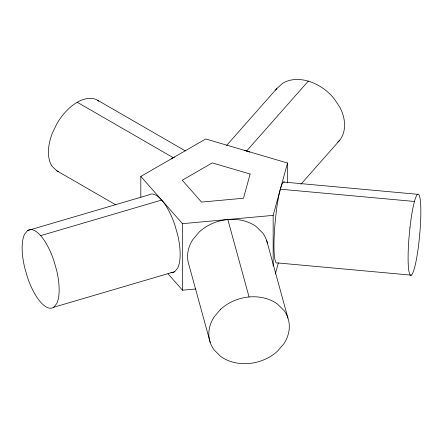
<?xml version="1.0" encoding="UTF-8"?>
<svg xmlns="http://www.w3.org/2000/svg" width="443" height="443" viewBox="0 0 443 443"><rect width="100%" height="100%" fill="white"/><g stroke="black" fill="none" stroke-linecap="round" stroke-linejoin="round"><path stroke-width="0.66" d="M273.159 266.132L273.159 215.376L287.524 163.03L205.729 138.964L140.813 176.441L140.813 197.019M275.313 274.056L278.365 262.932M27.566 230.576L24.631 234.131A40.745 15.101 73.6 0 0 24.631 267.4L27.566 277.623A40.745 15.101 73.6 0 0 53.725 307.259L174.73 271.664L177.671 268.104A40.745 15.101 73.6 0 0 177.671 234.84L174.73 224.618A40.745 15.101 73.6 0 0 148.571 194.975L27.566 230.576A40.745 15.101 73.6 0 1 53.725 260.213L56.665 270.435A40.745 15.101 73.6 0 1 56.665 303.699L53.725 307.259M226.606 145.442L276.842 88.517L282.612 83.328A40.745 29.642 41.4 0 1 333.95 98.429L339.72 107.018A40.745 29.642 41.4 0 1 339.72 140.281L300.897 184.271M246.624 150.997L308.278 81.135M337.738 142.065L339.72 140.281M40.645 235.648L161.651 200.053M140.813 176.441L182.488 223.665L273.159 215.376M167.997 273.774L182.488 290.198L195.54 289.008M283.526 182.04L417.666 194.305M280.341 189.2L414.476 201.465M411.292 275.158L277.152 262.893A40.745 5.205 -84.8 0 1 275.834 262.417L274.821 259.221A40.745 5.205 -84.8 0 1 274.821 225.952L275.834 215.376A40.745 5.205 -84.8 0 1 284.439 182.051M115.916 204.904L56.87 170.81L52.291 166.568A40.745 23.523 -60 0 1 52.291 133.299L56.87 123.769A40.745 23.523 -60 0 1 97.61 100.245L185.29 150.864M77.237 102.261L173.268 157.702M97.61 100.245L98.656 101.214M266.697 240.621L287.939 318.063M227.824 219.523L249.071 296.965M210.203 342.395L188.956 264.953A40.745 32.854 -15.3 0 1 192.976 239.342L199.372 231.866A40.745 32.854 -15.3 0 1 256.281 226.661L262.677 232.968A40.745 32.854 -15.3 0 1 267.406 243.163M287.524 163.03L287.524 182.92M182.488 223.665L182.488 290.198M244.597 150.454A40.745 29.642 41.4 0 1 249.78 152.049M275.723 90.101A40.745 29.642 41.4 0 1 276.842 88.517M171.125 159.037A40.745 23.523 -60 0 1 174.52 157.016M58.526 171.624A40.745 23.523 -60 0 1 56.87 170.81M174.73 271.664A40.745 15.101 73.6 0 1 170.898 272.611M409.969 227.641L408.955 238.218A40.745 5.205 -84.8 0 0 408.955 271.487L409.969 274.682A40.745 5.205 -84.8 0 0 418.984 241.828L419.997 231.246A40.745 5.205 -84.8 0 0 419.997 197.982L418.984 194.782A40.745 5.205 -84.8 0 0 409.969 227.641M250.129 174.027L243.484 198.242L201.543 202.08L182.267 180.235L212.291 162.897L250.129 174.027M220.614 309.308L214.218 316.784A40.745 32.854 -15.3 0 0 214.218 350.048L220.614 356.355A40.745 32.854 -15.3 0 0 277.523 351.149L283.919 343.674A40.745 32.854 -15.3 0 0 283.919 310.41L277.523 304.103A40.745 32.854 -15.3 0 0 220.614 309.308"/></g></svg>
